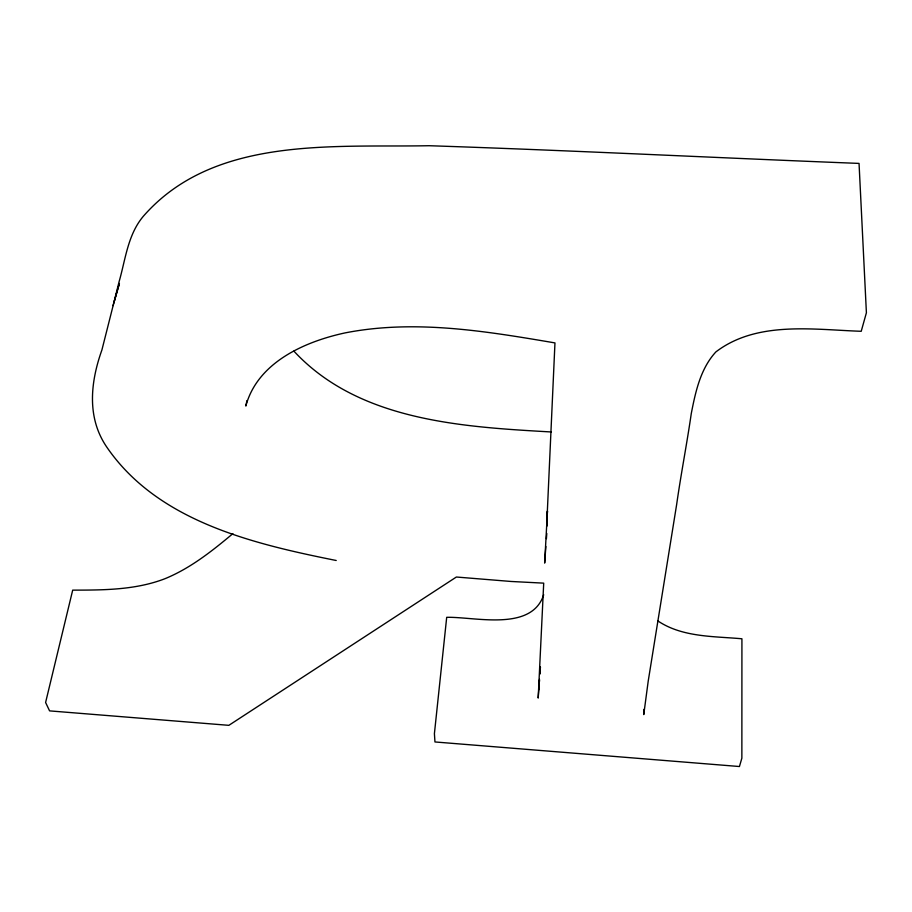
<?xml version="1.0" encoding="UTF-8"?>
<svg xmlns="http://www.w3.org/2000/svg" width="912" height="912" viewBox="0 0 912 912"><rect width="100%" height="100%" fill="white"/><g stroke="black" fill="none" stroke-linecap="round" stroke-linejoin="round"><path stroke-width="1.37" d="M643.94 709.388L643.758 714.598L648.204 681.173L676.647 504.53C680.956 474.126 686.873 443.95 691.273 413.558C695.514 391.886 700.439 368.676 715.863 351.929C756.88 320.591 813.31 329.699 861.224 331.284L866.4 312.77L859.047 163.408C715.692 157.799 572.405 150.469 429.016 145.715C332.561 147.562 213.511 135.717 143.184 216.44C127.726 234.897 125.491 259.51 119.073 281.762C113.43 304.517 107.662 327.226 101.916 349.946C90.539 381.843 86.537 417.343 106.636 446.88C157.571 521.425 252.818 543.757 336.209 560.492M546.858 522.337L547.462 510.994L546.664 526.315L554.963 342.912C485.891 331.181 414.721 319.223 345.01 332.914C304.608 341.635 257.56 362.406 245.83 406.045L246.947 400.573M546.778 523.762L544.658 563.08L545.855 546.482M546.413 538.661L546.79 533.452M539.437 680.512L538.183 698.068L543.712 583.144L511.085 581.468L456.376 577.022L228.855 725.336L49.59 710.881L45.6 702.491L72.698 590.132C103.637 590.11 135.557 590.03 164.821 578.767C190.289 568.37 211.983 551.122 232.902 533.623M539.927 673.786L540.406 667.082M539.494 679.372L538.73 689.734L539.437 680.443M539.881 673.991L540.383 667.174M113.065 305.623L119.404 283.427L114.388 300.88M543.7 594.761C531.593 632.005 474.935 616.683 446.698 617.321L434.408 733.658L434.956 741.958L739.427 766.525L741.866 758.18L741.923 638.776C713.674 636.211 682.29 637.408 657.757 620.855M551.35 431.969C462.133 426.919 358.644 420.991 293.903 351.131"/></g></svg>
